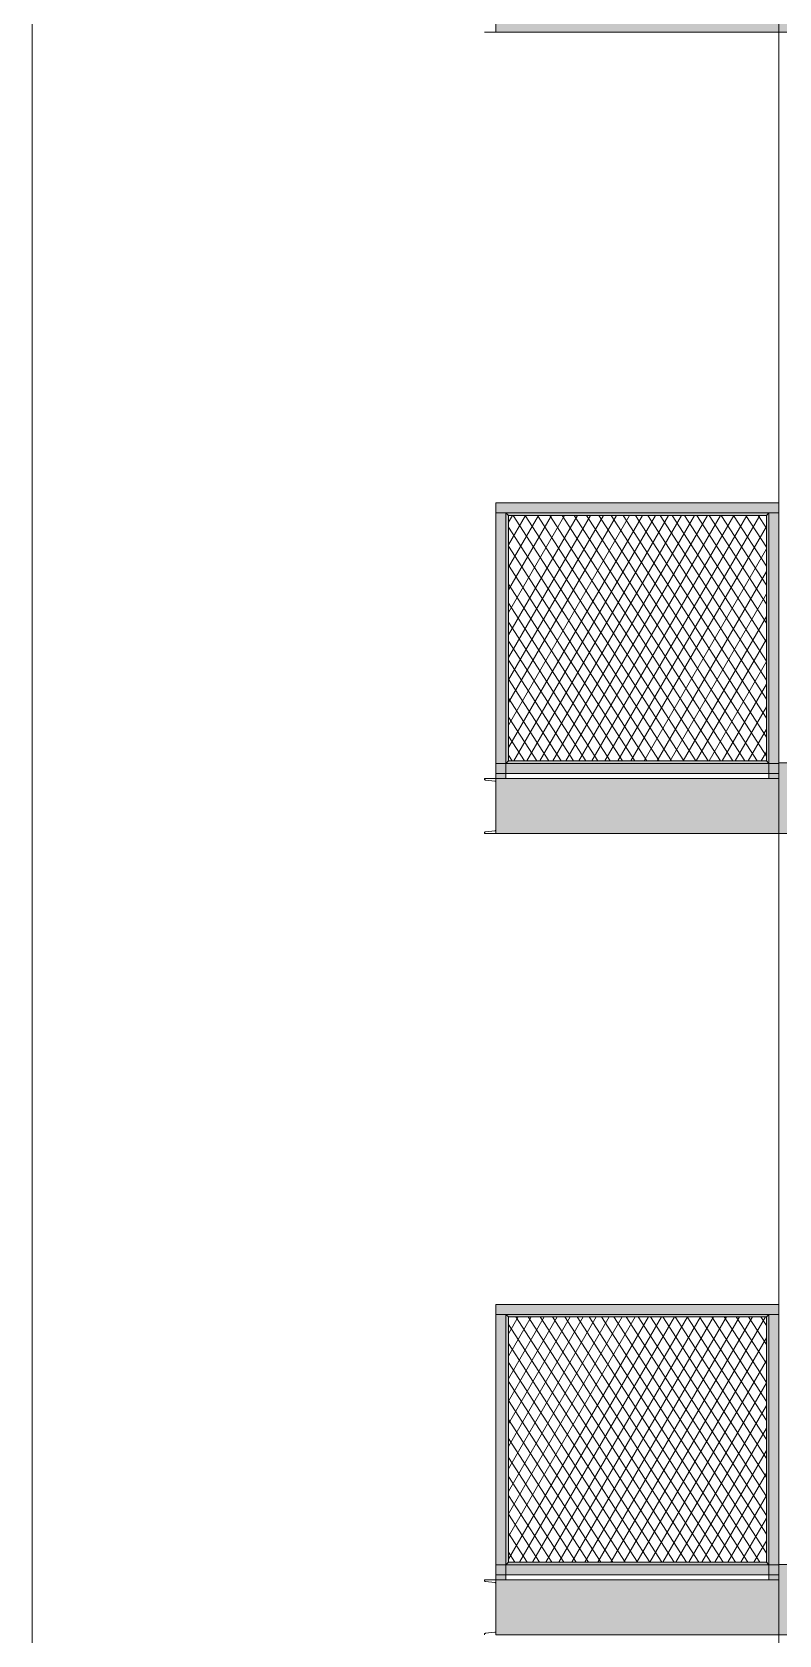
# Model space of a CAD drawing. Header units: millimetres. Extents: x 476244520 to 476657119, y 4620824743 to 4621446928.
# Drawn here: x 476521630 to 476524612, y 4621126689 to 4621133089 of the extents above; entities that cross this region are included whole.
import ezdxf

# ---------------------------------------------------------------- set-up
doc = ezdxf.new("R2010")
doc.units = ezdxf.units.MM
doc.header["$MEASUREMENT"] = 0
for name, color, linetype, lineweight in [('2D Drafting - General_Pen_No__250_Pen_No__7', 7, 'Continuous', 0), ('New_2D Drafting - General_Pen_No__30_Pen_No__9_Pen_No__9_Pen_No__255', 255, 'Continuous', 0), ('New_2D Drafting - General_Pen_No__30_Pen_No__9_Pen_No__9_Pen_No__7', 7, 'Continuous', 0), ('New_2D Drafting - General_Pen_No__4', 7, 'Continuous', 0), ('New_2D Drafting - General_Pen_No__7', 7, 'Continuous', 0), ('New_reg_nak_Pen_No__7', 7, 'Continuous', 0), ('New_Structural - Bearing_Pen_No__1', 1, 'Continuous', 0), ('Structural - Bearing_Pen_No__7', 7, 'Continuous', 0)]:
    doc.layers.add(name, color=color, linetype=linetype, lineweight=lineweight)
pattern_1 = [(60, (476844527.15, 4621385791.044), (-38.971143, 22.5), []), (122.833095, (476844527.15, 4621385791.044), (36.8060797, 18.75), [])]

msp = doc.modelspace()

# ---------------------------------------------------------------- hatches: boundary and pattern name
at = {"layer": '2D Drafting - General_Pen_No__250_Pen_No__7', "linetype": 'Continuous', "lineweight": 0}
for points in [[(476523482.346, 4621133309.107), (476524611.977, 4621133309.107), (476524611.977, 4621133370.916), (476524682.326, 4621133370.916), (476524731.977, 4621133370.916), (476524731.977, 4621133269.917), (476536941.944, 4621133269.917), (476536941.944, 4621133039.823), (476535432.393, 4621133039.823), (476535131.976, 4621133039.823), (476524981.976, 4621133039.823), (476524981.976, 4621132669.917), (476524682.226, 4621132669.917), (476524682.286, 4621133089.036), (476524681.812, 4621133089.036), (476524644.02, 4621133089.036), (476523482.346, 4621133089.036)], [(476523482.346, 4621130109.107), (476524611.977, 4621130109.107), (476524611.977, 4621130170.916), (476524682.326, 4621130170.916), (476524731.977, 4621130170.916), (476524731.977, 4621130069.917), (476536941.944, 4621130069.917), (476536941.944, 4621129839.823), (476535432.393, 4621129839.823), (476535131.976, 4621129839.823), (476524981.976, 4621129839.823), (476524981.976, 4621129469.917), (476524682.226, 4621129469.917), (476524682.286, 4621129889.036), (476524681.812, 4621129889.036), (476524644.02, 4621129889.036), (476523482.346, 4621129889.036)], [(476523482.346, 4621126909.107), (476524611.977, 4621126909.107), (476524611.977, 4621126970.916), (476524682.326, 4621126970.916), (476524731.977, 4621126970.916), (476524731.977, 4621126869.917), (476536941.944, 4621126869.917), (476536941.944, 4621126639.823), (476535432.393, 4621126639.823), (476535131.976, 4621126639.823), (476524981.976, 4621126639.823), (476524981.976, 4621126269.917), (476524682.226, 4621126269.917), (476524682.286, 4621126689.036), (476524681.812, 4621126689.036), (476524644.02, 4621126689.036), (476523482.346, 4621126689.036)]]:
    msp.add_hatch(color=7, dxfattribs=at).paths.add_polyline_path(points)
at = {"layer": 'New_2D Drafting - General_Pen_No__30_Pen_No__9_Pen_No__9_Pen_No__255', "linetype": 'Continuous', "lineweight": 0}
for points in [[(476523482.346, 4621131209.109), (476523482.346, 4621131169.109), (476524611.977, 4621131169.109), (476524611.977, 4621131209.109)], [(476523482.346, 4621130109.107), (476523522.353, 4621130109.107), (476523522.353, 4621131169.109), (476523482.346, 4621131169.109)], [(476523532.353, 4621130179.107), (476523522.353, 4621130169.107), (476523522.353, 4621131169.109), (476523532.353, 4621131159.109)], [(476523532.353, 4621131159.109), (476523522.353, 4621131169.109), (476524571.97, 4621131169.109), (476524561.97, 4621131159.109)], [(476524571.97, 4621130169.107), (476524561.97, 4621130179.107), (476524561.97, 4621131159.109), (476524571.97, 4621131169.109)], [(476524571.97, 4621130109.107), (476524611.977, 4621130109.107), (476524611.977, 4621131169.109), (476524571.97, 4621131169.109)], [(476523521.984, 4621130169.107), (476523531.984, 4621130179.107), (476524561.97, 4621130179.107), (476524571.97, 4621130169.107)], [(476523482.346, 4621130169.107), (476523482.346, 4621130129.107), (476524611.977, 4621130129.107), (476524611.977, 4621130169.107)], [(476523482.346, 4621128009.109), (476523482.346, 4621127969.109), (476524611.977, 4621127969.109), (476524611.977, 4621128009.109)], [(476523482.346, 4621126909.107), (476523522.353, 4621126909.107), (476523522.353, 4621127969.109), (476523482.346, 4621127969.109)], [(476523532.353, 4621126979.107), (476523522.353, 4621126969.107), (476523522.353, 4621127969.109), (476523532.353, 4621127959.109)], [(476523532.353, 4621127959.109), (476523522.353, 4621127969.109), (476524571.97, 4621127969.109), (476524561.97, 4621127959.109)], [(476524571.97, 4621126969.107), (476524561.97, 4621126979.107), (476524561.97, 4621127959.109), (476524571.97, 4621127969.109)], [(476524571.97, 4621126909.107), (476524611.977, 4621126909.107), (476524611.977, 4621127969.109), (476524571.97, 4621127969.109)], [(476523521.984, 4621126969.107), (476523531.984, 4621126979.107), (476524561.97, 4621126979.107), (476524571.97, 4621126969.107)], [(476523482.346, 4621126969.107), (476523482.346, 4621126929.107), (476524611.977, 4621126929.107), (476524611.977, 4621126969.107)]]:
    msp.add_hatch(color=255, dxfattribs=at).paths.add_polyline_path(points)
at = {"layer": 'New_2D Drafting - General_Pen_No__7', "linetype": 'Continuous', "lineweight": 0}
h = msp.add_hatch(dxfattribs=at)
h.set_pattern_fill('BATT_INSULATION', style=0, pattern_type=2)
h.set_pattern_definition(pattern_1)
h.paths.add_polyline_path([(476524561.97, 4621131159.109), (476523532.353, 4621131159.109), (476523532.353, 4621130179.107), (476524561.97, 4621130179.107)])
h = msp.add_hatch(dxfattribs=at)
h.set_pattern_fill('BATT_INSULATION', style=0, pattern_type=2)
h.set_pattern_definition(pattern_1)
h.paths.add_polyline_path([(476524561.97, 4621127959.109), (476523532.353, 4621127959.109), (476523532.353, 4621126979.107), (476524561.97, 4621126979.107)])

# ---------------------------------------------------------------- linework, layer by layer
at = {"layer": '2D Drafting - General_Pen_No__250_Pen_No__7', "color": 7, "linetype": 'Continuous', "lineweight": 0, "flags": 128}
for points in [[(476523482.346, 4621133309.107), (476524611.977, 4621133309.107), (476524611.977, 4621133370.916), (476524682.326, 4621133370.916), (476524731.977, 4621133370.916), (476524731.977, 4621133269.917), (476536941.944, 4621133269.917), (476536941.944, 4621133039.823), (476535432.393, 4621133039.823), (476535131.976, 4621133039.823), (476524981.976, 4621133039.823), (476524981.976, 4621132669.917), (476524682.226, 4621132669.917), (476524682.286, 4621133089.036), (476524681.812, 4621133089.036), (476524644.02, 4621133089.036), (476523482.346, 4621133089.036)], [(476523482.346, 4621130109.107), (476524611.977, 4621130109.107), (476524611.977, 4621130170.916), (476524682.326, 4621130170.916), (476524731.977, 4621130170.916), (476524731.977, 4621130069.917), (476536941.944, 4621130069.917), (476536941.944, 4621129839.823), (476535432.393, 4621129839.823), (476535131.976, 4621129839.823), (476524981.976, 4621129839.823), (476524981.976, 4621129469.917), (476524682.226, 4621129469.917), (476524682.286, 4621129889.036), (476524681.812, 4621129889.036), (476524644.02, 4621129889.036), (476523482.346, 4621129889.036)], [(476523482.346, 4621126909.107), (476524611.977, 4621126909.107), (476524611.977, 4621126970.916), (476524682.326, 4621126970.916), (476524731.977, 4621126970.916), (476524731.977, 4621126869.917), (476536941.944, 4621126869.917), (476536941.944, 4621126639.823), (476535432.393, 4621126639.823), (476535131.976, 4621126639.823), (476524981.976, 4621126639.823), (476524981.976, 4621126269.917), (476524682.226, 4621126269.917), (476524682.286, 4621126689.036), (476524681.812, 4621126689.036), (476524644.02, 4621126689.036), (476523482.346, 4621126689.036)]]:
    msp.add_lwpolyline(points, close=True, dxfattribs=at)
at = {"layer": 'New_2D Drafting - General_Pen_No__30_Pen_No__9_Pen_No__9_Pen_No__7', "color": 7, "linetype": 'Continuous', "lineweight": 0, "flags": 128}
for points in [[(476523482.346, 4621131209.109), (476523482.346, 4621131169.109), (476524611.977, 4621131169.109), (476524611.977, 4621131209.109)], [(476523482.346, 4621130109.107), (476523522.353, 4621130109.107), (476523522.353, 4621131169.109), (476523482.346, 4621131169.109)], [(476523532.353, 4621130179.107), (476523522.353, 4621130169.107), (476523522.353, 4621131169.109), (476523532.353, 4621131159.109)], [(476523532.353, 4621131159.109), (476523522.353, 4621131169.109), (476524571.97, 4621131169.109), (476524561.97, 4621131159.109)], [(476524571.97, 4621130169.107), (476524561.97, 4621130179.107), (476524561.97, 4621131159.109), (476524571.97, 4621131169.109)], [(476524571.97, 4621130109.107), (476524611.977, 4621130109.107), (476524611.977, 4621131169.109), (476524571.97, 4621131169.109)], [(476523521.984, 4621130169.107), (476523531.984, 4621130179.107), (476524561.97, 4621130179.107), (476524571.97, 4621130169.107)], [(476523482.346, 4621130169.107), (476523482.346, 4621130129.107), (476524611.977, 4621130129.107), (476524611.977, 4621130169.107)], [(476523482.346, 4621128009.109), (476523482.346, 4621127969.109), (476524611.977, 4621127969.109), (476524611.977, 4621128009.109)], [(476523482.346, 4621126909.107), (476523522.353, 4621126909.107), (476523522.353, 4621127969.109), (476523482.346, 4621127969.109)], [(476523532.353, 4621126979.107), (476523522.353, 4621126969.107), (476523522.353, 4621127969.109), (476523532.353, 4621127959.109)], [(476523532.353, 4621127959.109), (476523522.353, 4621127969.109), (476524571.97, 4621127969.109), (476524561.97, 4621127959.109)], [(476524571.97, 4621126969.107), (476524561.97, 4621126979.107), (476524561.97, 4621127959.109), (476524571.97, 4621127969.109)], [(476524571.97, 4621126909.107), (476524611.977, 4621126909.107), (476524611.977, 4621127969.109), (476524571.97, 4621127969.109)], [(476523521.984, 4621126969.107), (476523531.984, 4621126979.107), (476524561.97, 4621126979.107), (476524571.97, 4621126969.107)], [(476523482.346, 4621126969.107), (476523482.346, 4621126929.107), (476524611.977, 4621126929.107), (476524611.977, 4621126969.107)]]:
    msp.add_lwpolyline(points, close=True, dxfattribs=at)
at = {"layer": 'New_2D Drafting - General_Pen_No__4', "color": 7, "linetype": 'Continuous', "lineweight": 0, "flags": 128}
for points in [[(476524561.97, 4621131159.109), (476523532.353, 4621131159.109), (476523532.353, 4621130179.107), (476524561.97, 4621130179.107)], [(476524561.97, 4621127959.109), (476523532.353, 4621127959.109), (476523532.353, 4621126979.107), (476524561.97, 4621126979.107)]]:
    msp.add_lwpolyline(points, close=True, dxfattribs=at)
at = {"layer": 'New_reg_nak_Pen_No__7', "color": 7, "linetype": 'Continuous', "lineweight": 0}
for p, q in [((476523482.346, 4621133089.036), (476523436.02, 4621133089.036)), ((476523482.346, 4621130109.036), (476523436.02, 4621130109.036)), ((476523482.346, 4621129889.036), (476523436.02, 4621129889.036)), ((476523482.346, 4621126909.036), (476523436.02, 4621126909.036))]:
    msp.add_line(p, q, dxfattribs=at)
at = {"layer": 'New_reg_nak_Pen_No__7', "color": 7, "linetype": 'Continuous', "lineweight": 0, "flags": 128}
msp.add_lwpolyline([(476524682.238, 4621136969.484), (476524611.967, 4621136969.483), (476524611.994, 4621130170.916), (476524612.138, 4621130170.916), (476524612.212, 4621123769.907), (476524682.139, 4621123769.909)], dxfattribs=at)
at = {"layer": 'New_Structural - Bearing_Pen_No__1', "color": 1, "linetype": 'Continuous', "lineweight": 0}
msp.add_line((476521630.359, 4621141156.705), (476521630.359, 4621114425.379), dxfattribs=at)
at = {"layer": 'Structural - Bearing_Pen_No__7', "color": 7, "linetype": 'Continuous', "lineweight": 0}
for p, q in [((476523436.02, 4621130106.612), (476523436.02, 4621130109.107)), ((476523436.42, 4621130105.081), (476523436.02, 4621130106.612)), ((476523437.558, 4621130103.784), (476523436.42, 4621130105.081)), ((476523439.261, 4621130102.916), (476523437.558, 4621130103.784)), ((476523440.483, 4621130102.657), (476523439.261, 4621130102.916)), ((476523477.884, 4621130098.667), (476523440.483, 4621130102.657)), ((476523479.106, 4621130098.407), (476523477.884, 4621130098.667)), ((476523480.809, 4621130097.54), (476523479.106, 4621130098.407)), ((476523481.947, 4621130096.243), (476523480.809, 4621130097.54)), ((476523482.346, 4621130094.712), (476523481.947, 4621130096.243)), ((476523482.346, 4621129903.502), (476523482.346, 4621130094.712)), ((476523436.02, 4621129891.602), (476523436.42, 4621129893.133)), ((476523436.02, 4621129889.107), (476523436.02, 4621129891.602)), ((476523436.42, 4621129893.133), (476523437.558, 4621129894.43)), ((476523437.558, 4621129894.43), (476523439.261, 4621129895.297)), ((476523439.261, 4621129895.297), (476523440.483, 4621129895.557)), ((476523440.483, 4621129895.557), (476523477.884, 4621129899.547)), ((476523477.884, 4621129899.547), (476523479.106, 4621129899.806)), ((476523479.106, 4621129899.806), (476523480.809, 4621129900.674)), ((476523480.809, 4621129900.674), (476523481.947, 4621129901.971)), ((476523481.947, 4621129901.971), (476523482.346, 4621129903.502)), ((476523436.02, 4621126906.612), (476523436.02, 4621126909.107)), ((476523436.42, 4621126905.081), (476523436.02, 4621126906.612)), ((476523437.558, 4621126903.784), (476523436.42, 4621126905.081)), ((476523439.261, 4621126902.916), (476523437.558, 4621126903.784)), ((476523440.483, 4621126902.657), (476523439.261, 4621126902.916)), ((476523477.884, 4621126898.667), (476523440.483, 4621126902.657)), ((476523479.106, 4621126898.407), (476523477.884, 4621126898.667)), ((476523480.809, 4621126897.54), (476523479.106, 4621126898.407)), ((476523481.947, 4621126896.243), (476523480.809, 4621126897.54)), ((476523482.346, 4621126894.712), (476523481.947, 4621126896.243)), ((476523482.346, 4621126703.502), (476523482.346, 4621126894.712)), ((476523436.02, 4621126691.602), (476523436.42, 4621126693.133)), ((476523436.02, 4621126689.107), (476523436.02, 4621126691.602)), ((476523436.42, 4621126693.133), (476523437.558, 4621126694.43)), ((476523437.558, 4621126694.43), (476523439.261, 4621126695.297)), ((476523439.261, 4621126695.297), (476523440.483, 4621126695.557)), ((476523440.483, 4621126695.557), (476523477.884, 4621126699.547)), ((476523477.884, 4621126699.547), (476523479.106, 4621126699.806)), ((476523479.106, 4621126699.806), (476523480.809, 4621126700.674)), ((476523480.809, 4621126700.674), (476523481.947, 4621126701.971)), ((476523481.947, 4621126701.971), (476523482.346, 4621126703.502))]:
    msp.add_line(p, q, dxfattribs=at)

doc.saveas('drawing.dxf')
